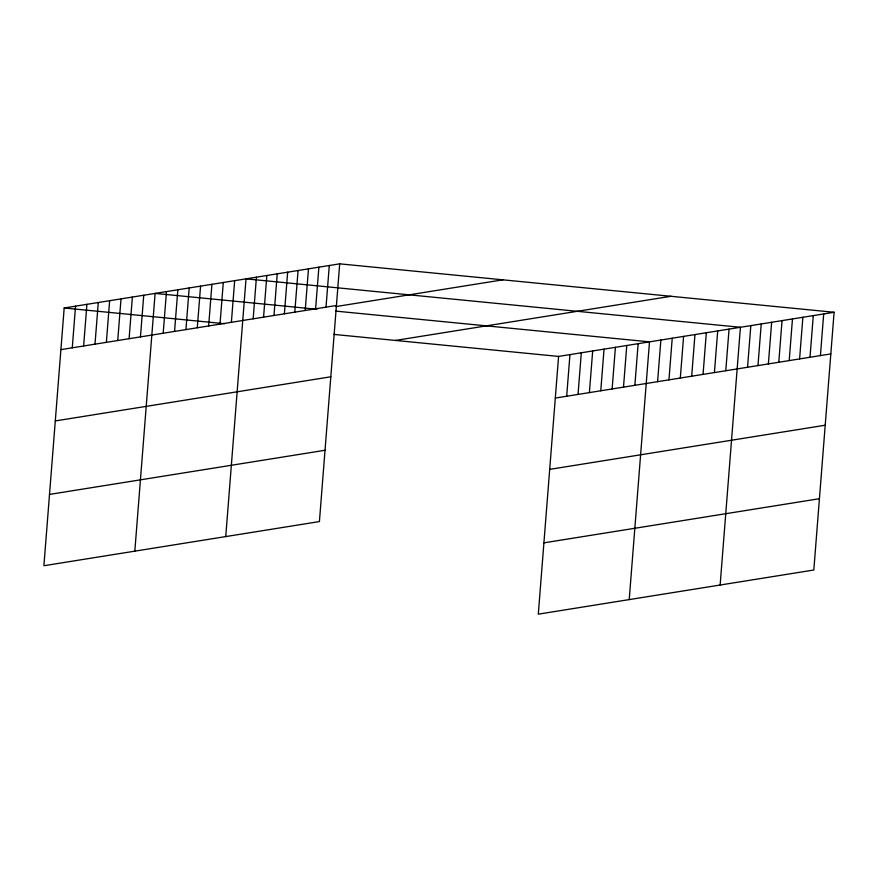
<?xml version="1.0" encoding="UTF-8"?>
<svg xmlns="http://www.w3.org/2000/svg" width="878" height="878" viewBox="0 0 878 878"><rect width="100%" height="100%" fill="white"/><g stroke="black" fill="none" stroke-linecap="round" stroke-linejoin="round"><path stroke-width="1.32" d="M339.698 263.839L64.182 307.98L43.9 565.728L319.416 521.576L339.698 263.839L834.1 312.272L813.818 570.02L538.302 614.161L558.584 356.424L834.1 312.272M72.27 347.809L75.552 306.159M83.64 345.987L86.911 304.348M95 344.165L98.281 302.526M106.37 342.343L109.64 300.704M117.729 340.521L121.01 298.882M129.099 338.699L132.369 297.06M140.458 336.878L143.74 295.238M134.817 551.154L155.11 293.417L316.892 309.265M163.198 333.234L166.469 291.595M174.557 331.412L177.839 289.773M185.927 329.601L189.198 287.951M197.287 327.779L200.568 286.129M208.657 325.957L211.927 284.318M220.016 324.136L223.297 282.496M231.386 322.314L234.656 280.675M225.745 536.59L246.027 278.853L740.428 327.285L720.136 585.022M253.16 318.824L256.431 277.185M263.565 317.156L266.846 275.516M273.969 315.487L277.25 273.848M284.384 313.819L287.655 272.18M294.788 312.151L298.07 270.512M305.204 310.483L308.474 268.844M315.608 308.815L318.89 267.175M326.012 307.146L329.294 265.507M566.672 396.241L569.954 354.602M578.031 394.42L581.313 352.78M589.401 392.598L592.683 350.959M600.771 390.776L604.042 349.137M612.131 388.954L615.412 347.315M623.501 387.132L626.771 345.493M634.86 385.31L638.141 343.671M629.219 599.586L649.5 341.849L335.736 311.108M657.589 381.678L660.871 340.027M668.959 379.856L672.23 338.206M680.318 378.034L683.6 336.395M691.688 376.212L694.959 334.573M703.048 374.39L706.329 332.751M714.418 372.568L717.699 330.929M725.777 370.746L729.058 329.107M747.551 367.256L750.833 325.617M757.966 365.588L761.237 323.949M768.371 363.92L771.652 322.281M778.786 362.252L782.057 320.613M789.19 360.584L792.472 318.944M799.595 358.915L802.876 317.276M810.01 357.258L813.28 315.608M820.414 355.59L823.696 313.94M60.911 349.631L336.428 305.478M335.934 306.565L502.853 279.83M395.429 340.434L670.946 296.292M55.292 420.935L330.808 376.794M555.302 398.063L830.818 353.922M49.508 494.413L325.025 450.271M549.694 469.368L825.21 425.226M543.91 542.845L819.426 498.704M64.182 307.98L224.614 323.697M333.574 334.375L558.584 356.424"/></g></svg>
